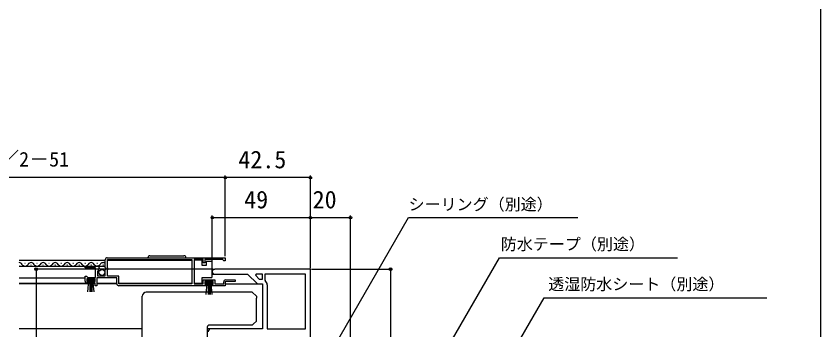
# Model space of a CAD drawing. Units: millimetres, scale not verified. Extents: x -525 to 525, y -783 to 779.
# Drawn here: x 123 to 525, y -484.1 to -327.4 of the extents above; entities that cross this region are included whole.
import ezdxf
from ezdxf.enums import TextEntityAlignment as Align

# ---------------------------------------------------------------- set-up
doc = ezdxf.new("R2010")
doc.units = ezdxf.units.MM
doc.header["$LTSCALE"] = 4
for name, color, linetype in [('0-2_YKK_11', 7, 'Continuous'), ('0-4_YKK_12', 2, 'Continuous'), ('0-5_YKK_13', 4, 'Continuous'), ('0-7_YKK_D', 6, 'Continuous'), ('0-8_YKK_ZWAK', 7, 'Continuous')]:
    doc.layers.add(name, color=color, linetype=linetype)
doc.styles.add('ＭＳ ゴシック', font='')
doc.styles.get('ＭＳ ゴシック').set_extended_font_data('MS Gothic')

msp = doc.modelspace()

# ---------------------------------------------------------------- linework, layer by layer
at = {"layer": '0-2_YKK_11'}
for points in [[(164.699, -453.432), (164.448, -453.643), (164.129, -453.558), (163.859, -454.026), (164.424, -454.591), (164.317, -454.85), (163.7, -454.85), (163.7, -457.05), (167.5, -457.05), (167.5, -454.05), (167.8, -453.75), (167.953, -453.421), (167.5, -452.881), (167.5, -449.05)], [(168.5, -448.05), (227.5, -448.05), (227.5, -449.55), (226.8, -449.55), (226.5, -449.25), (226.2, -448.95), (217.3, -448.95), (217.3, -450.55), (216.5, -450.55), (216.5, -448.95), (212, -448.95), (212, -461.15), (216.5, -461.15), (216.5, -459.15), (222.3, -459.15), (222.3, -461.15), (226.7, -461.15), (226.7, -460.15)], [(157.5, -459.75), (157.5, -457.25), (158.2, -457.25), (158.5, -457.55), (158.8, -457.85), (162.6, -457.85), (162.6, -453.05), (157.5, -453.05), (157.5, -452.25), (163.405, -452.25)], [(270, -531.3), (270, -453.8), (222.2, -453.8)], [(173.3, -461.05), (173.3, -458.15), (163.3, -458.15), (163.3, -462.05), (162.5, -462.05), (162.5, -460.75), (161.6, -460.75), (161.6, -459.95), (162.5, -459.95), (162.5, -458.65), (158.3, -458.65), (158.3, -459.95), (159.2, -459.95), (159.2, -460.75), (158.5, -460.75)], [(222.2, -456.2), (238.6, -456.2), (243.5, -461.1), (246, -461.1), (246, -483.5), (220.5, -483.5)], [(267.6, -483.5), (267.6, -456.2), (247.2, -456.2), (247.2, -459.008), (247.377, -459.389)], [(227.7, -459.15), (232.492, -459.15), (232.508, -459.933), (227.5, -460.15), (227.5, -462.05), (220.6, -462.05), (220.6, -461.25), (221.5, -461.25), (221.5, -459.95), (217.3, -459.95), (217.3, -461.25), (218.2, -461.25), (218.2, -462.05), (174.3, -462.05)], [(248.4, -461.6), (248.4, -483.5), (267.6, -483.5)]]:
    msp.add_lwpolyline(points, dxfattribs=at)
for points in [[(168.6, -448.95), (210.8, -448.95), (210.8, -461.15), (174.4, -461.15), (174.4, -457.25), (168.6, -457.25), (168.6, -454.15), (168.8, -453.95), (168.8, -453.35), (168.6, -453.15)], [(246, -456.2), (242.867, -456.2), (242.612, -456.817), (244.494, -458.7), (246, -458.7)]]:
    msp.add_lwpolyline(points, close=True, dxfattribs=at)
for centre, radius, start, end in [((168.5, -449.05), 1, 90.00001, 179.99999), ((163.405, -453.55), 1.3, 5.2159, 90.00002), ((222.2, -455), 1.2, 89.99999, 270.00001), ((158.5, -459.75), 1, 180.00001, 269.99999), ((174.3, -461.05), 1, 180.00001, 269.99999), ((227.7, -460.15), 1, 90.00001, 179.99999), ((245.5, -461.6), 2.9, 359.99999, 49.67978), ((220.5, -485), 1.5, 90.00001, 179.99999)]:
    msp.add_arc(centre, radius, start, end, dxfattribs=at)
at = {"layer": '0-4_YKK_12'}
for p, q in [((124.5, -449.25), (167.5, -449.25)), ((168.6, -449.25), (210.8, -449.25)), ((124.6, -451.75), (124.5, -451.75)), ((124.5, -452.25), (167.5, -452.25)), ((127.6, -450.99), (127.4, -450.99)), ((130.6, -451.75), (130.4, -451.75)), ((133.6, -450.99), (133.4, -450.99)), ((136.6, -451.75), (136.4, -451.75)), ((139.6, -450.99), (139.4, -450.99)), ((142.6, -451.75), (142.4, -451.75)), ((145.6, -450.99), (145.4, -450.99)), ((148.6, -451.75), (148.4, -451.75)), ((151.6, -450.99), (151.4, -450.99)), ((154.6, -451.75), (154.4, -451.75)), ((157.6, -450.99), (157.4, -450.99)), ((160.6, -451.75), (160.4, -451.75)), ((163.6, -450.99), (163.4, -450.99)), ((166.6, -451.75), (166.4, -451.75)), ((221.003, -453.8), (222.203, -453.8)), ((124.5, -458.15), (157.5, -458.15)), ((221.003, -456.2), (222.203, -456.2)), ((124.5, -460.75), (158.5, -460.75)), ((162.5, -461.1), (124.5, -461.1)), ((163.3, -460.75), (173.3, -460.75)), ((173.301, -461.1), (163.3, -461.1)), ((174.4, -460.75), (210.8, -460.75)), ((227.5, -461.1), (243.707, -461.1)), ((186, -483.5), (124.5, -483.5)), ((220.5, -483.5), (218.5, -483.5))]:
    msp.add_line(p, q, dxfattribs=at)
for centre, start, end in [((124.5, -452.208), 29.20254, 90), ((127.5, -450.532), 209.20254, 330.79746), ((130.5, -452.208), 29.20254, 150.79746), ((133.5, -450.532), 209.20254, 330.79746), ((136.5, -452.208), 29.20254, 150.79746), ((139.5, -450.532), 209.20254, 330.79746), ((142.5, -452.208), 29.20254, 150.79746), ((145.5, -450.532), 209.20254, 330.79746), ((148.5, -452.208), 29.20254, 150.79746), ((151.5, -450.532), 209.20254, 330.79746), ((154.5, -452.208), 29.20254, 150.79746), ((157.5, -450.532), 209.20254, 330.79746), ((160.5, -452.208), 29.20254, 150.79746), ((163.5, -450.532), 209.20254, 330.79746), ((166.5, -452.208), 54.41334, 150.79746)]:
    msp.add_arc(centre, 1.718, start, end, dxfattribs=at)
at = {"layer": '0-5_YKK_13'}
for p, q in [((189.847, -447.05), (206.847, -447.05)), ((218, -450), (218, -452)), ((220.5, -450), (218, -450)), ((218, -452), (216, -452)), ((221, -451), (221, -450.5)), ((221, -457), (221, -451)), ((216, -458), (220.5, -458)), ((221, -457.5), (221, -457)), ((158.864, -465.127), (159.4, -459.5)), ((159.9, -459.5), (159.9, -465.15)), ((160.4, -459.5), (160.4, -465.15)), ((160.9, -459.5), (160.9, -465.15)), ((161.936, -465.127), (161.4, -459.5)), ((217.861, -466.427), (218.397, -460.8)), ((218.897, -460.8), (218.897, -466.45)), ((219.397, -460.8), (219.397, -466.45)), ((219.897, -460.8), (219.897, -466.45)), ((220.933, -466.427), (220.397, -460.8)), ((186, -468.153), (186, -467.3)), ((186, -510.851), (186, -468.153)), ((243, -479.7), (243, -468.226)), ((241.553, -481.147), (243, -479.7)), ((218.5, -482.7), (218.5, -495.3))]:
    msp.add_line(p, q, dxfattribs=at)
for points in [[(216, -452), (216, -449.3), (212, -449.3), (212, -460.7)], [(212, -460.7), (216, -460.7), (216, -458)], [(241, -465.3), (234.5, -465.3), (188, -465.3)], [(241, -465.3), (243, -467.301), (243, -468.226)], [(241.553, -481.147), (241, -481.7), (219.5, -481.7)]]:
    msp.add_lwpolyline(points, dxfattribs=at)
for points in [[(162.3, -459.5), (158.5, -459.5), (158.5, -458.65), (162.3, -458.65)], [(221.297, -460.8), (217.497, -460.8), (217.497, -459.95), (221.297, -459.95)]]:
    msp.add_lwpolyline(points, close=True, dxfattribs=at)
msp.add_circle((165.852, -455.4), 1.45, dxfattribs=at)
for centre, radius, start, end in [((189.847, -448.05), 1, 90, 180), ((206.847, -448.05), 1, 0, 90), ((220.5, -450.5), 0.5, 0.00001, 90), ((220.5, -457.5), 0.5, 270, 359.99995), ((188, -467.3), 2, 90, 180), ((219.5, -482.7), 1, 90, 180)]:
    msp.add_arc(centre, radius, start, end, dxfattribs=at)
at = {"layer": '0-7_YKK_D'}
for p, q in [((227.5, -408.05), (18.5, -408.05)), ((227.5, -447.35), (227.5, -407.05)), ((227.5, -447.35), (227.5, -407.05)), ((270, -408.05), (227.5, -408.05)), ((270, -453.3), (270, -407.05)), ((221, -454), (221, -427.05)), ((221, -428.05), (270, -428.05)), ((270, -453.3), (270, -427.05)), ((270, -453.3), (270, -427.05)), ((270, -428.05), (290, -428.05)), ((290, -530.8), (290, -427.05)), ((221.203, -453.8), (132, -453.8)), ((133, -453.8), (133, -583.8)), ((270.5, -453.8), (311, -453.8)), ((310, -453.8), (310, -533.801))]:
    msp.add_line(p, q, dxfattribs=at)
for points in [[(274.158, -505.859), (275.433, -503.651), (319.081, -428.05), (403.619, -428.05)], [(315.491, -532.799), (316.766, -530.591), (364.421, -448.05), (453.329, -448.05)], [(349.373, -532.799), (350.648, -530.591), (386.756, -468.05), (497.933, -468.05)]]:
    msp.add_lwpolyline(points, dxfattribs=at)
for centre in [(227.5, -408.05), (227.5, -408.05), (270, -408.05), (221, -428.05), (270, -428.05), (270, -428.05), (290, -428.05), (133, -453.8), (310, -453.8)]:
    msp.add_circle(centre, 0.637, dxfattribs=at)
at = {"layer": '0-8_YKK_ZWAK'}
msp.add_lwpolyline([(-525, -782.8), (525, -782.8), (525, 747.2)], dxfattribs=at)

# ---------------------------------------------------------------- texts
at = {"layer": '0-7_YKK_D', "style": 'ＭＳ ゴシック'}
for s, height, p in [('網戸出来幅＝W／2－51', 7.331, (49.534, -404.743)), ('42.5', 8.798, (234.023, -406.05)), ('49', 8.798, (236.943, -426.05)), ('20', 8.798, (271.136, -426.05)), ('シーリング（別途）', 5.865, (319.039, -426.095)), ('防水テープ（別途）', 5.865, (365.105, -445.959)), ('透湿防水シート（別途）', 5.865, (388.801, -465.959))]:
    msp.add_text(s, height=height, dxfattribs=at).set_placement(p, align=Align.BOTTOM_LEFT)

doc.saveas('drawing.dxf')
